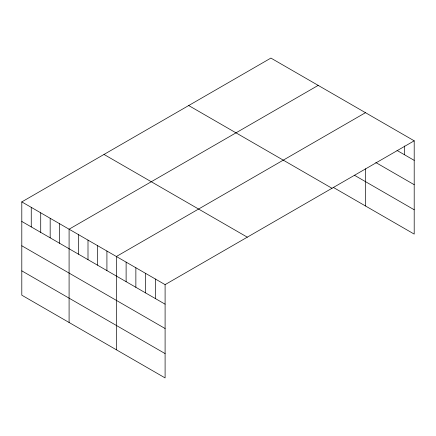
<?xml version="1.0" encoding="UTF-8"?>
<svg xmlns="http://www.w3.org/2000/svg" width="436" height="436" viewBox="0 0 436 436"><rect width="100%" height="100%" fill="white"/><g stroke="black" fill="none" stroke-linecap="round" stroke-linejoin="round"><path stroke-width="0.65" d="M414.2 140.812L165.097 284.632L165.097 377.919L21.8 295.188L21.8 201.901L270.903 58.081L414.2 140.812L414.2 234.099L333.213 187.344M318.193 85.385L69.09 229.2L69.09 322.487M365.477 112.684L116.374 256.504L116.374 349.786M397.005 150.436L414.2 160.361M375.794 162.524L414.2 184.695M354.354 175.212L414.2 209.765M188.701 105.545L331.998 188.276M104.002 154.442L247.299 237.173M21.8 201.901L165.097 284.632M21.8 221.45L165.097 304.181M21.8 245.784L165.097 328.515M21.8 270.854L165.097 353.585M404.455 145.973L404.455 154.736M365.477 168.781L365.477 205.972M155.352 279.007L155.352 298.556M145.608 273.383L145.608 292.927M135.863 267.753L135.863 287.302M126.118 262.129L126.118 281.678M106.918 251.043L106.918 270.593M97.462 245.582L97.462 265.132M88.001 240.122L88.001 259.671M78.545 234.661L78.545 254.21M59.628 223.744L59.628 243.288M50.173 218.283L50.173 237.827M40.717 212.823L40.717 232.372M31.256 207.362L31.256 226.911"/></g></svg>
